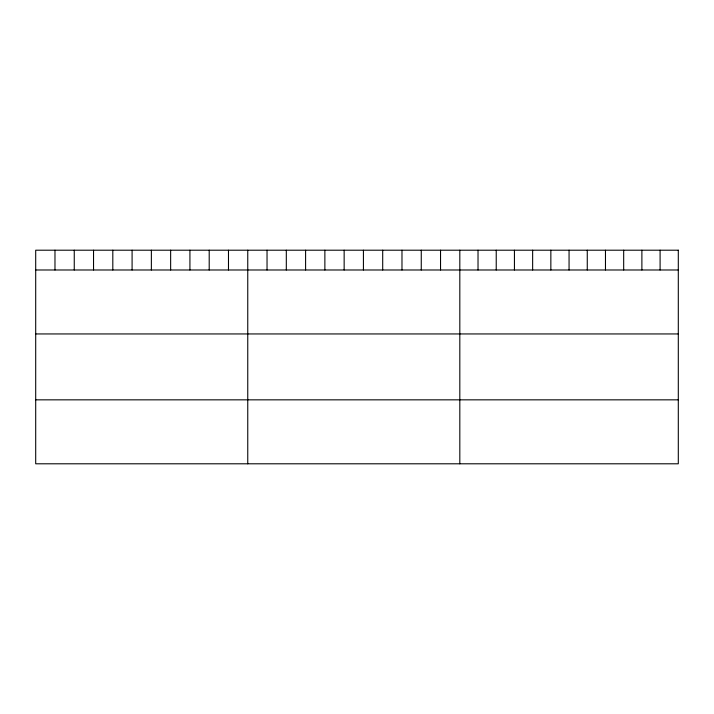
<?xml version="1.0" encoding="UTF-8"?>
<svg xmlns="http://www.w3.org/2000/svg" width="714" height="714" viewBox="0 0 714 714"><rect width="100%" height="100%" fill="white"/><g stroke="black" fill="none" stroke-linecap="round" stroke-linejoin="round"><path stroke-width="1.07" d="M35.7 269.99L678.3 269.99M35.7 333.947L678.3 333.947M35.7 399.84L678.3 399.84M660.093 250.203L660.093 269.99M641.886 250.203L641.886 269.99M623.679 250.203L623.679 269.99M605.472 250.203L605.472 269.99M587.265 250.203L587.265 269.99M569.058 250.203L569.058 269.99M550.851 250.203L550.851 269.99M532.644 250.203L532.644 269.99M514.437 250.203L514.437 269.99M496.23 250.203L496.23 269.99M478.023 250.203L478.023 269.99M459.816 250.203L459.816 463.797M440.538 250.203L440.538 269.99M421.26 250.203L421.26 269.99M401.982 250.203L401.982 269.99M382.704 250.203L382.704 269.99M363.426 250.203L363.426 269.99M344.148 250.203L344.148 269.99M324.87 250.203L324.87 269.99M305.592 250.203L305.592 269.99M286.314 250.203L286.314 269.99M267.036 250.203L267.036 269.99M247.758 250.203L247.758 463.797M228.48 250.203L228.48 269.99M209.202 250.203L209.202 269.99M189.924 250.203L189.924 269.99M170.646 250.203L170.646 269.99M151.368 250.203L151.368 269.99M132.09 250.203L132.09 269.99M112.812 250.203L112.812 269.99M93.534 250.203L93.534 269.99M74.256 250.203L74.256 269.99M54.978 250.203L54.978 269.99M678.3 250.203L35.7 250.203L35.7 463.797L678.3 463.797L678.3 250.203"/></g></svg>
